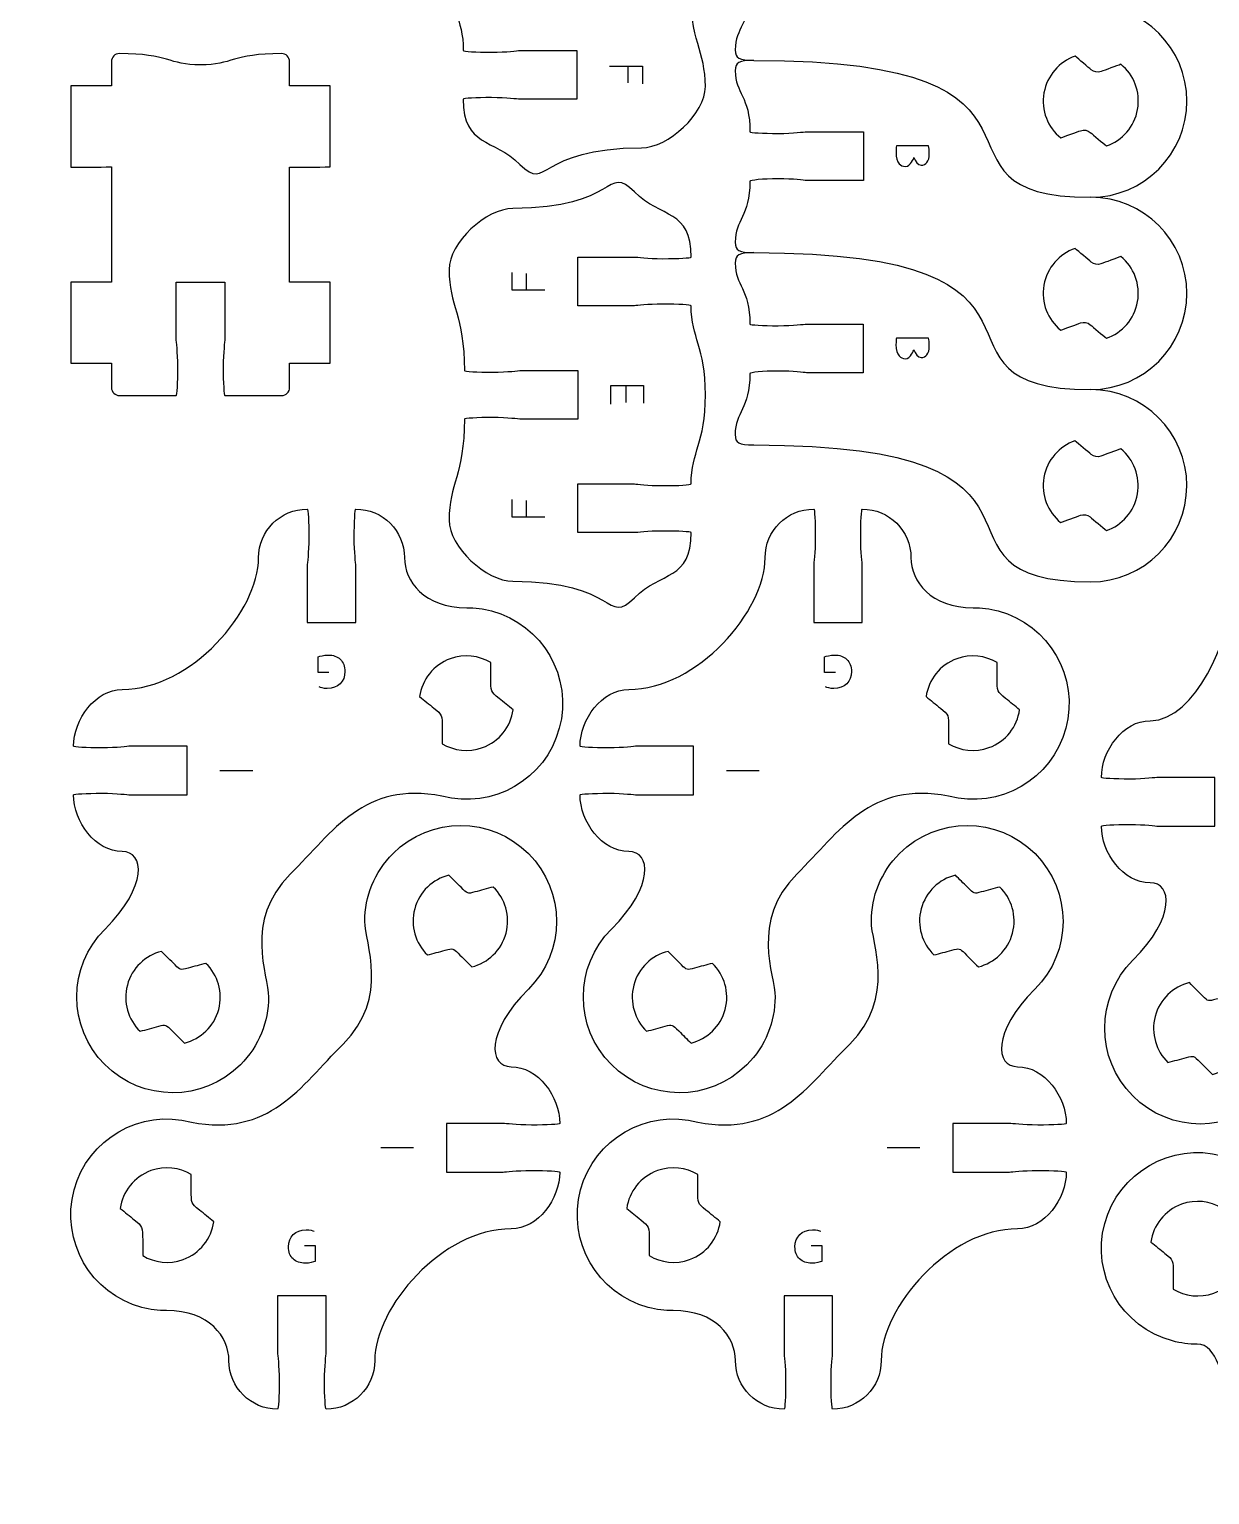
# Model space of a CAD drawing. Extents: x 0 to 300, y 0 to 300.
# Drawn here: x 159.9 to 232.8, y 131.7 to 222.2 of the extents above; entities that cross this region are included whole.
import ezdxf

# ---------------------------------------------------------------- set-up
doc = ezdxf.new("R2010")
doc.units = 0
doc.header["$MEASUREMENT"] = 0
doc.layers.add('DEFAULT', color=7, linetype='CONTINUOUS')

msp = doc.modelspace()

# ---------------------------------------------------------------- linework, layer by layer
at = {"layer": 'DEFAULT', "color": 250}
for points in [[(195.729, 219.908), (197.75, 219.908), (197.75, 218.82)], [(196.859, 219.908), (196.859, 218.883)], [(191.733, 206.078), (189.712, 206.078), (189.712, 207.166)], [(190.603, 206.078), (190.603, 207.104)], [(195.796, 199.053), (195.796, 200.189), (197.817, 200.189), (197.817, 199.098)], [(196.743, 199.143), (196.743, 200.189)], [(191.733, 192.076), (189.712, 192.076), (189.712, 193.165)], [(190.603, 192.076), (190.603, 193.102)], [(171.679, 176.434), (173.699, 176.434)], [(202.94, 176.434), (204.961, 176.434)], [(183.621, 153.157), (181.6, 153.157)], [(214.883, 153.157), (212.862, 153.157)]]:
    msp.add_lwpolyline(points, dxfattribs=at)
at = {"layer": 'DEFAULT', "color": 1}
for points, knots in [([(295, 0.1), (198.333, 0.1), (101.667, 0.1), (5, 0.1), (2.25, 0.1), (0, 2.35), (0, 5.1), (0, 101.767), (0, 198.433), (0, 295.1), (0, 297.85), (2.25, 300.1), (5, 300.1), (101.667, 300.1), (198.333, 300.1), (295, 300.1), (297.75, 300.1), (300, 297.85), (300, 295.1), (300, 198.433), (300, 101.767), (300, 5.1), (300, 2.35), (297.75, 0.1), (295, 0.1)], [0, 0, 0, 0, 822.047, 822.047, 822.047, 823.047, 823.047, 823.047, 1645.094, 1645.094, 1645.094, 1646.094, 1646.094, 1646.094, 2468.141, 2468.141, 2468.141, 2469.141, 2469.141, 2469.141, 3291.188, 3291.188, 3291.188, 3292.188, 3292.188, 3292.188, 3292.188]), ([(200.696, 224.867), (200.696, 221.424), (201.642, 220.866), (201.642, 218.64), (201.642, 216.982), (199.356, 214.865), (197.698, 214.865), (191.196, 214.865), (191.954, 212.085), (190.197, 213.842), (188.553, 215.486), (186.698, 214.912), (186.698, 217.864), (186.698, 217.92), (187.481, 217.963), (188.448, 217.963), (189.415, 217.963), (190.021, 217.864), (190.198, 217.864), (191.364, 217.864), (192.531, 217.864), (193.697, 217.864), (193.697, 218.865), (193.697, 219.865), (193.697, 220.866), (192.531, 220.866), (191.364, 220.866), (190.198, 220.866), (190.021, 220.866), (189.415, 220.764), (188.448, 220.764), (187.481, 220.764), (186.698, 220.81), (186.698, 220.866), (186.698, 222.912), (185.82, 223.325), (185.82, 226.366), (185.82, 229.407), (186.698, 229.82), (186.698, 231.866), (186.698, 231.922), (187.481, 231.968), (188.448, 231.968), (189.415, 231.968), (190.021, 231.866), (190.198, 231.866), (191.364, 231.866), (192.531, 231.866), (193.697, 231.866), (193.697, 232.866), (193.697, 233.867), (193.697, 234.868), (192.531, 234.868), (191.364, 234.868), (190.198, 234.868), (190.021, 234.868), (189.415, 234.769), (188.448, 234.769), (187.481, 234.769), (186.698, 234.811), (186.698, 234.868), (186.698, 237.82), (188.553, 237.246), (190.197, 238.89), (191.954, 240.646), (191.196, 237.866), (197.698, 237.866), (199.356, 237.866), (201.642, 235.75), (201.642, 234.092), (201.642, 231.866), (200.696, 231.308), (200.696, 227.865), (200.696, 227.812), (199.913, 227.766), (198.947, 227.766), (197.98, 227.766), (197.373, 227.865), (197.197, 227.865), (196.03, 227.865), (194.864, 227.865), (193.697, 227.865), (193.697, 226.866), (193.697, 225.866), (193.697, 224.867), (194.864, 224.867), (196.03, 224.867), (197.197, 224.867), (197.373, 224.867), (197.98, 224.965), (198.947, 224.965), (199.913, 224.965), (200.696, 224.923), (200.696, 224.867)], [1, 1, 1, 1, 2, 2, 2, 3, 3, 3, 4, 4, 4, 5, 5, 5, 6, 6, 6, 7, 7, 7, 16.92, 16.92, 16.92, 25.43, 25.43, 25.43, 35.35, 35.35, 35.35, 36.35, 36.35, 36.35, 37.35, 37.35, 37.35, 38.35, 38.35, 38.35, 39.35, 39.35, 39.35, 40.35, 40.35, 40.35, 41.35, 41.35, 41.35, 51.27, 51.27, 51.27, 59.78, 59.78, 59.78, 69.7, 69.7, 69.7, 70.7, 70.7, 70.7, 71.7, 71.7, 71.7, 72.7, 72.7, 72.7, 73.7, 73.7, 73.7, 74.7, 74.7, 74.7, 75.7, 75.7, 75.7, 76.7, 76.7, 76.7, 77.7, 77.7, 77.7, 87.62, 87.62, 87.62, 96.12, 96.12, 96.12, 106.04, 106.04, 106.04, 107.04, 107.04, 107.04, 108.04, 108.04, 108.04, 108.04]), ([(204.637, 232.13), (203.716, 232.13), (203.49, 232.006), (203.49, 231.488), (203.49, 230.094), (204.397, 229.932), (204.397, 227.72), (204.397, 227.667), (205.177, 227.621), (206.143, 227.621), (207.117, 227.621), (207.72, 227.72), (207.896, 227.72), (209.063, 227.72), (210.229, 227.72), (211.396, 227.72), (211.396, 226.719), (211.396, 225.719), (211.396, 224.718), (211.396, 224.718), (208.771, 224.722), (207.896, 224.722), (207.72, 224.722), (207.11, 224.82), (206.143, 224.824), (205.184, 224.82), (204.404, 224.732), (204.393, 224.672), (204.393, 222.464), (203.487, 222.302), (203.487, 220.908), (203.487, 220.386), (203.713, 220.262), (204.633, 220.262), (225.906, 220.262), (214.003, 211.817), (225.426, 211.813), (228.7, 211.81), (231.363, 214.473), (231.363, 217.747), (231.367, 221.017), (228.7, 223.681), (225.43, 223.681)], [0, 0, 0, 0, 1, 1, 1, 2, 2, 2, 3, 3, 3, 4, 4, 4, 13.92, 13.92, 13.92, 22.43, 22.43, 22.43, 23.43, 23.43, 23.43, 24.43, 24.43, 24.43, 25.43, 25.43, 25.43, 26.43, 26.43, 26.43, 27.43, 27.43, 27.43, 28.43, 28.43, 28.43, 29.43, 29.43, 29.43, 30.43, 30.43, 30.43, 30.43]), ([(165.483, 199.574), (165.204, 199.574), (164.982, 199.796), (164.982, 200.075), (164.982, 200.574), (164.982, 201.074), (164.982, 201.574), (164.148, 201.574), (163.315, 201.574), (162.481, 201.574), (162.481, 203.24), (162.481, 204.907), (162.481, 206.573), (163.316, 206.574), (164.151, 206.575), (164.986, 206.576), (164.983, 208.945), (164.981, 211.313), (164.979, 213.682), (164.146, 213.681), (163.313, 213.679), (162.481, 213.678), (162.481, 215.346), (162.481, 217.013), (162.481, 218.681), (163.313, 218.681), (164.146, 218.681), (164.979, 218.681), (164.979, 219.18), (164.979, 219.68), (164.979, 220.18), (164.979, 220.459), (165.201, 220.681), (165.479, 220.681), (168.52, 220.681), (168.506, 219.979), (170.478, 219.979), (172.45, 219.979), (172.436, 220.681), (175.478, 220.681), (175.756, 220.681), (175.978, 220.459), (175.978, 220.18), (175.978, 219.68), (175.978, 219.18), (175.978, 218.681), (176.812, 218.681), (177.646, 218.681), (178.479, 218.681), (178.479, 217.014), (178.479, 215.348), (178.479, 213.682), (177.644, 213.681), (176.809, 213.679), (175.975, 213.678), (175.977, 211.31), (175.98, 208.941), (175.982, 206.573), (176.814, 206.574), (177.647, 206.575), (178.479, 206.576), (178.479, 204.909), (178.479, 203.241), (178.479, 201.574), (177.647, 201.574), (176.814, 201.574), (175.982, 201.574), (175.982, 201.074), (175.982, 200.574), (175.982, 200.075), (175.982, 199.796), (175.759, 199.574), (175.481, 199.574), (174.314, 199.574), (173.147, 199.574), (171.98, 199.574), (171.925, 199.574), (171.88, 200.357), (171.88, 201.324), (171.88, 202.291), (171.98, 202.899), (171.98, 203.074), (171.98, 204.24), (171.98, 205.407), (171.98, 206.574), (170.98, 206.574), (169.98, 206.574), (168.98, 206.574), (168.98, 205.407), (168.98, 204.24), (168.98, 203.074), (168.98, 202.899), (169.08, 202.291), (169.08, 201.324), (169.08, 200.357), (169.035, 199.574), (168.98, 199.574), (167.814, 199.574), (166.649, 199.574), (165.483, 199.574)], [9.913, 9.913, 9.913, 9.913, 10.913, 10.913, 10.913, 15.163, 15.163, 15.163, 22.253, 22.253, 22.253, 36.423, 36.423, 36.423, 43.523007, 43.523007, 43.523007, 63.664017, 63.664017, 63.664017, 70.744024, 70.744024, 70.744024, 84.924024, 84.924024, 84.924024, 92.004024, 92.004024, 92.004024, 96.254024, 96.254024, 96.254024, 97.254024, 97.254024, 97.254024, 98.254024, 98.254024, 98.254024, 99.254024, 99.254024, 99.254024, 100.254024, 100.254024, 100.254024, 104.504024, 104.504024, 104.504024, 111.593024, 111.593024, 111.593024, 125.763024, 125.763024, 125.763024, 132.863031, 132.863031, 132.863031, 153.004042, 153.004042, 153.004042, 160.083049, 160.083049, 160.083049, 174.263049, 174.263049, 174.263049, 181.342049, 181.342049, 181.342049, 185.592049, 185.592049, 185.592049, 186.592049, 186.592049, 186.592049, 196.515049, 196.515049, 196.515049, 197.515049, 197.515049, 197.515049, 198.515049, 198.515049, 198.515049, 208.437049, 208.437049, 208.437049, 216.941049, 216.941049, 216.941049, 226.863049, 226.863049, 226.863049, 227.863049, 227.863049, 227.863049, 228.863049, 228.863049, 228.863049, 238.776049, 238.776049, 238.776049, 238.776049]), ([(204.633, 220.262), (203.712, 220.262), (203.487, 220.139), (203.487, 219.62), (203.487, 218.227), (204.393, 218.065), (204.393, 215.853), (204.393, 215.8), (205.173, 215.754), (206.14, 215.754), (207.113, 215.754), (207.716, 215.853), (207.893, 215.853), (209.059, 215.853), (210.226, 215.853), (211.392, 215.853), (211.392, 214.852), (211.392, 213.851), (211.392, 212.851), (211.392, 212.851), (208.768, 212.854), (207.893, 212.854), (207.716, 212.854), (207.106, 212.953), (206.14, 212.956), (205.18, 212.953), (204.4, 212.865), (204.39, 212.805), (204.39, 210.596), (203.483, 210.434), (203.483, 209.041), (203.483, 208.519), (203.709, 208.395), (204.63, 208.395), (225.902, 208.395), (213.999, 199.95), (225.422, 199.946), (228.696, 199.942), (231.36, 202.606), (231.36, 205.88), (231.363, 209.15), (228.696, 211.813), (225.426, 211.813)], [0, 0, 0, 0, 1, 1, 1, 2, 2, 2, 3, 3, 3, 4, 4, 4, 13.92, 13.92, 13.92, 22.43, 22.43, 22.43, 23.43, 23.43, 23.43, 24.43, 24.43, 24.43, 25.43, 25.43, 25.43, 26.43, 26.43, 26.43, 27.43, 27.43, 27.43, 28.43, 28.43, 28.43, 29.43, 29.43, 29.43, 30.43, 30.43, 30.43, 30.43]), ([(222.54, 218.259), (222.731, 219.338), (223.489, 220.178), (224.459, 220.52), (224.685, 220.329), (225.267, 219.843), (225.461, 219.677), (225.627, 219.539), (225.856, 219.5), (226.061, 219.571), (226.301, 219.663), (227.021, 219.92), (227.292, 220.019), (228.082, 219.37), (228.509, 218.319), (228.319, 217.239), (228.128, 216.153), (227.366, 215.313), (226.396, 214.978), (226.174, 215.165), (225.592, 215.652), (225.398, 215.817), (225.232, 215.955), (225.003, 215.997), (224.798, 215.923), (224.558, 215.835), (223.853, 215.578), (223.574, 215.475), (222.777, 216.124), (222.346, 217.176), (222.54, 218.259)], [1, 1, 1, 1, 2, 2, 2, 3, 3, 3, 4, 4, 4, 5, 5, 5, 6, 6, 6, 7, 7, 7, 8, 8, 8, 9, 9, 9, 10, 10, 10, 11, 11, 11, 11]), ([(186.765, 201.12), (186.765, 204.563), (185.82, 205.12), (185.82, 207.346), (185.82, 209.004), (188.106, 211.121), (189.764, 211.121), (196.266, 211.121), (195.507, 213.901), (197.264, 212.144), (198.908, 210.5), (200.763, 211.074), (200.763, 208.122), (200.763, 208.066), (199.98, 208.024), (199.014, 208.024), (198.047, 208.024), (197.44, 208.122), (197.264, 208.122), (196.097, 208.122), (194.931, 208.122), (193.764, 208.122), (193.764, 207.122), (193.764, 206.121), (193.764, 205.12), (194.931, 205.12), (196.097, 205.12), (197.264, 205.12), (197.44, 205.12), (198.047, 205.222), (199.014, 205.222), (199.98, 205.222), (200.763, 205.177), (200.763, 205.12), (200.763, 203.074), (201.642, 202.661), (201.642, 199.62), (201.642, 196.579), (200.763, 196.167), (200.763, 194.121), (200.763, 194.064), (199.98, 194.018), (199.014, 194.018), (198.047, 194.018), (197.44, 194.121), (197.264, 194.121), (196.097, 194.121), (194.931, 194.121), (193.764, 194.121), (193.764, 193.12), (193.764, 192.119), (193.764, 191.118), (194.931, 191.118), (196.097, 191.118), (197.264, 191.118), (197.44, 191.118), (198.047, 191.217), (199.014, 191.217), (199.98, 191.217), (200.763, 191.175), (200.763, 191.118), (200.763, 188.167), (198.908, 188.741), (197.264, 187.097), (195.507, 185.34), (196.266, 188.12), (189.764, 188.12), (188.106, 188.12), (185.82, 190.236), (185.82, 191.895), (185.82, 194.121), (186.765, 194.678), (186.765, 198.121), (186.765, 198.174), (187.548, 198.22), (188.515, 198.22), (189.482, 198.22), (190.088, 198.121), (190.265, 198.121), (191.431, 198.121), (192.598, 198.121), (193.764, 198.121), (193.764, 199.121), (193.764, 200.12), (193.764, 201.12), (192.598, 201.12), (191.431, 201.12), (190.265, 201.12), (190.088, 201.12), (189.482, 201.021), (188.515, 201.021), (187.548, 201.021), (186.765, 201.063), (186.765, 201.12)], [1, 1, 1, 1, 2, 2, 2, 3, 3, 3, 4, 4, 4, 5, 5, 5, 6, 6, 6, 7, 7, 7, 16.92, 16.92, 16.92, 25.43, 25.43, 25.43, 35.35, 35.35, 35.35, 36.35, 36.35, 36.35, 37.35, 37.35, 37.35, 38.35, 38.35, 38.35, 39.35, 39.35, 39.35, 40.35, 40.35, 40.35, 41.35, 41.35, 41.35, 51.27, 51.27, 51.27, 59.78, 59.78, 59.78, 69.7, 69.7, 69.7, 70.7, 70.7, 70.7, 71.7, 71.7, 71.7, 72.7, 72.7, 72.7, 73.7, 73.7, 73.7, 74.7, 74.7, 74.7, 75.7, 75.7, 75.7, 76.7, 76.7, 76.7, 77.7, 77.7, 77.7, 87.62, 87.62, 87.62, 96.12, 96.12, 96.12, 106.04, 106.04, 106.04, 107.04, 107.04, 107.04, 108.04, 108.04, 108.04, 108.04]), ([(204.63, 208.395), (203.709, 208.395), (203.483, 208.272), (203.483, 207.753), (203.483, 206.36), (204.39, 206.197), (204.39, 203.985), (204.39, 203.932), (205.169, 203.887), (206.136, 203.887), (207.11, 203.887), (207.713, 203.985), (207.889, 203.985), (209.056, 203.985), (210.222, 203.985), (211.389, 203.985), (211.389, 202.985), (211.389, 201.984), (211.389, 200.983), (211.389, 200.983), (208.764, 200.987), (207.889, 200.987), (207.713, 200.987), (207.102, 201.086), (206.136, 201.089), (205.176, 201.086), (204.397, 200.997), (204.386, 200.937), (204.386, 198.729), (203.479, 198.567), (203.479, 197.173), (203.479, 196.651), (203.705, 196.528), (204.626, 196.528), (225.898, 196.528), (213.996, 188.082), (225.419, 188.079), (228.692, 188.075), (231.356, 190.739), (231.356, 194.012), (231.359, 197.283), (228.692, 199.946), (225.422, 199.946)], [0, 0, 0, 0, 1, 1, 1, 2, 2, 2, 3, 3, 3, 4, 4, 4, 13.92, 13.92, 13.92, 22.43, 22.43, 22.43, 23.43, 23.43, 23.43, 24.43, 24.43, 24.43, 25.43, 25.43, 25.43, 26.43, 26.43, 26.43, 27.43, 27.43, 27.43, 28.43, 28.43, 28.43, 29.43, 29.43, 29.43, 30.43, 30.43, 30.43, 30.43]), ([(222.537, 206.391), (222.727, 207.471), (223.486, 208.31), (224.456, 208.653), (224.682, 208.462), (225.264, 207.975), (225.458, 207.809), (225.623, 207.672), (225.853, 207.633), (226.057, 207.704), (226.297, 207.795), (227.017, 208.053), (227.289, 208.152), (228.079, 207.503), (228.506, 206.451), (228.315, 205.372), (228.125, 204.285), (227.363, 203.446), (226.392, 203.11), (226.17, 203.297), (225.588, 203.784), (225.394, 203.95), (225.228, 204.088), (224.999, 204.13), (224.794, 204.056), (224.555, 203.968), (223.849, 203.71), (223.57, 203.608), (222.773, 204.257), (222.343, 205.308), (222.537, 206.391)], [1, 1, 1, 1, 2, 2, 2, 3, 3, 3, 4, 4, 4, 5, 5, 5, 6, 6, 6, 7, 7, 7, 8, 8, 8, 9, 9, 9, 10, 10, 10, 11, 11, 11, 11]), ([(222.533, 194.524), (222.723, 195.603), (223.482, 196.443), (224.452, 196.785), (224.678, 196.595), (225.26, 196.108), (225.454, 195.942), (225.62, 195.804), (225.849, 195.766), (226.054, 195.836), (226.294, 195.928), (227.013, 196.185), (227.285, 196.284), (228.075, 195.635), (228.502, 194.584), (228.311, 193.504), (228.121, 192.418), (227.359, 191.578), (226.389, 191.243), (226.167, 191.43), (225.585, 191.917), (225.39, 192.083), (225.225, 192.22), (224.995, 192.263), (224.791, 192.188), (224.551, 192.1), (223.845, 191.843), (223.567, 191.74), (222.769, 192.39), (222.339, 193.441), (222.533, 194.524)], [1, 1, 1, 1, 2, 2, 2, 3, 3, 3, 4, 4, 4, 5, 5, 5, 6, 6, 6, 7, 7, 7, 8, 8, 8, 9, 9, 9, 10, 10, 10, 11, 11, 11, 11]), ([(228.025, 164.724), (225.711, 162.417), (225.707, 158.671), (228.015, 156.356), (230.322, 154.046), (234.065, 154.042), (236.379, 156.349), (237.536, 157.503), (238.118, 159.013), (238.118, 160.53), (238.122, 161.874), (236.548, 165.2), (239.455, 168.111), (242.119, 170.771), (244.009, 173.851), (248.821, 172.93), (251.968, 172.087), (255.217, 173.963), (256.064, 177.114), (256.914, 180.264), (255.034, 183.513), (251.883, 184.36), (251.372, 184.497), (250.864, 184.561), (250.356, 184.557), (247.728, 184.557), (250.356, 192.644), (237.007, 192.644), (235.349, 192.644), (234.008, 191.3), (234.008, 189.642), (234.008, 189.589), (234.791, 189.544), (235.758, 189.544), (236.725, 189.544), (237.331, 189.642), (237.508, 189.642), (238.674, 189.642), (239.841, 189.642), (241.007, 189.642), (241.007, 188.643), (241.007, 187.643), (241.007, 186.644), (239.841, 186.644), (238.674, 186.644), (237.508, 186.644), (237.331, 186.644), (236.725, 186.742), (235.758, 186.742), (234.791, 186.742), (234.008, 186.7), (234.008, 186.644), (234.008, 184.845), (231.976, 179.509), (229.087, 179.509), (227.429, 179.509), (226.085, 177.668), (226.085, 176.006), (226.085, 175.953), (226.868, 175.907), (227.835, 175.907), (228.805, 175.907), (229.412, 176.006), (229.584, 176.006), (230.752, 176.006), (231.92, 176.006), (233.087, 176.006), (233.087, 175.006), (233.087, 174.007), (233.087, 173.007), (231.92, 173.007), (230.752, 173.007), (229.584, 173.007), (229.412, 173.007), (228.805, 173.106), (227.835, 173.106), (226.868, 173.106), (226.085, 173.064), (226.085, 173.007), (226.085, 171.349), (227.429, 169.508), (229.087, 169.508), (230.459, 169.508), (230.692, 167.395), (228.025, 164.724)], [2, 2, 2, 2, 3, 3, 3, 4, 4, 4, 5, 5, 5, 6, 6, 6, 7, 7, 7, 8, 8, 8, 9, 9, 9, 10, 10, 10, 11, 11, 11, 12, 12, 12, 13, 13, 13, 14, 14, 14, 23.92, 23.92, 23.92, 32.42, 32.42, 32.42, 42.34, 42.34, 42.34, 43.34, 43.34, 43.34, 44.34, 44.34, 44.34, 45.34, 45.34, 45.34, 46.34, 46.34, 46.34, 47.34, 47.34, 47.34, 48.34, 48.34, 48.34, 58.27, 58.27, 58.27, 66.77, 66.77, 66.77, 76.7, 76.7, 76.7, 77.7, 77.7, 77.7, 78.7, 78.7, 78.7, 79.7, 79.7, 79.7, 80.7, 80.7, 80.7, 80.7]), ([(164.585, 166.652), (162.271, 164.345), (162.267, 160.598), (164.574, 158.284), (166.881, 155.973), (170.624, 155.97), (172.939, 158.277), (174.096, 159.431), (174.678, 160.94), (174.678, 162.457), (174.681, 163.801), (173.108, 167.128), (176.015, 170.039), (178.678, 172.698), (180.569, 175.778), (185.381, 174.857), (188.528, 174.014), (191.777, 175.891), (192.624, 179.041), (193.474, 182.192), (191.593, 185.441), (188.443, 186.287), (187.932, 186.425), (187.424, 186.487), (186.916, 186.485), (184.287, 186.476), (183.067, 188.104), (183.067, 189.572), (183.067, 191.23), (181.726, 192.57), (180.065, 192.57), (180.012, 192.57), (179.966, 191.787), (179.966, 190.821), (179.966, 189.854), (180.065, 189.244), (180.065, 189.071), (180.065, 187.904), (180.065, 186.738), (180.065, 185.571), (179.065, 185.571), (178.066, 185.571), (177.066, 185.571), (177.066, 186.738), (177.066, 187.904), (177.066, 189.071), (177.066, 189.244), (177.165, 189.854), (177.165, 190.821), (177.165, 191.787), (177.122, 192.57), (177.066, 192.57), (175.408, 192.57), (174.067, 191.226), (174.067, 189.568), (174.067, 186.291), (169.901, 181.437), (165.647, 181.437), (163.989, 181.437), (162.644, 179.595), (162.644, 177.934), (162.644, 177.881), (163.428, 177.835), (164.394, 177.835), (165.364, 177.835), (165.971, 177.934), (166.144, 177.934), (167.312, 177.934), (168.479, 177.934), (169.647, 177.934), (169.647, 176.934), (169.647, 175.935), (169.647, 174.935), (168.479, 174.935), (167.312, 174.935), (166.144, 174.935), (165.971, 174.935), (165.364, 175.034), (164.394, 175.034), (163.428, 175.034), (162.644, 174.992), (162.644, 174.935), (162.644, 173.277), (163.989, 171.436), (165.647, 171.436), (167.019, 171.436), (167.252, 169.322), (164.585, 166.652)], [2, 2, 2, 2, 3, 3, 3, 4, 4, 4, 5, 5, 5, 6, 6, 6, 7, 7, 7, 8, 8, 8, 9, 9, 9, 10, 10, 10, 11, 11, 11, 12, 12, 12, 13, 13, 13, 14, 14, 14, 23.92, 23.92, 23.92, 32.42, 32.42, 32.42, 42.34, 42.34, 42.34, 43.34, 43.34, 43.34, 44.34, 44.34, 44.34, 45.34, 45.34, 45.34, 46.34, 46.34, 46.34, 47.34, 47.34, 47.34, 48.34, 48.34, 48.34, 49.34, 49.34, 49.34, 59.27, 59.27, 59.27, 67.77, 67.77, 67.77, 77.7, 77.7, 77.7, 78.7, 78.7, 78.7, 79.7, 79.7, 79.7, 80.7, 80.7, 80.7, 81.7, 81.7, 81.7, 81.7]), ([(195.847, 166.652), (193.532, 164.345), (193.529, 160.598), (195.836, 158.284), (198.143, 155.973), (201.886, 155.97), (204.2, 158.277), (205.357, 159.431), (205.94, 160.94), (205.94, 162.457), (205.943, 163.801), (204.37, 167.128), (207.277, 170.039), (209.94, 172.698), (211.831, 175.778), (216.643, 174.857), (219.79, 174.014), (223.039, 175.891), (223.885, 179.041), (224.736, 182.192), (222.855, 185.441), (219.705, 186.287), (219.193, 186.425), (218.685, 186.487), (218.177, 186.485), (215.549, 186.476), (214.329, 188.104), (214.329, 189.572), (214.329, 191.23), (212.988, 192.57), (211.326, 192.57), (211.274, 192.57), (211.228, 191.787), (211.228, 190.821), (211.228, 189.854), (211.326, 189.244), (211.326, 189.071), (211.326, 187.904), (211.326, 186.738), (211.326, 185.571), (210.327, 185.571), (209.327, 185.571), (208.328, 185.571), (208.328, 186.738), (208.328, 187.904), (208.328, 189.071), (208.328, 189.244), (208.427, 189.854), (208.427, 190.821), (208.427, 191.787), (208.384, 192.57), (208.328, 192.57), (206.67, 192.57), (205.329, 191.226), (205.329, 189.568), (205.329, 186.291), (201.163, 181.437), (196.908, 181.437), (195.25, 181.437), (193.906, 179.595), (193.906, 177.934), (193.906, 177.881), (194.689, 177.835), (195.656, 177.835), (196.626, 177.835), (197.233, 177.934), (197.406, 177.934), (198.574, 177.934), (199.741, 177.934), (200.909, 177.934), (200.909, 176.934), (200.909, 175.935), (200.909, 174.935), (199.741, 174.935), (198.574, 174.935), (197.406, 174.935), (197.233, 174.935), (196.626, 175.034), (195.656, 175.034), (194.689, 175.034), (193.906, 174.992), (193.906, 174.935), (193.906, 173.277), (195.25, 171.436), (196.908, 171.436), (198.281, 171.436), (198.514, 169.322), (195.847, 166.652)], [2, 2, 2, 2, 3, 3, 3, 4, 4, 4, 5, 5, 5, 6, 6, 6, 7, 7, 7, 8, 8, 8, 9, 9, 9, 10, 10, 10, 11, 11, 11, 12, 12, 12, 13, 13, 13, 14, 14, 14, 23.92, 23.92, 23.92, 32.42, 32.42, 32.42, 42.34, 42.34, 42.34, 43.34, 43.34, 43.34, 44.34, 44.34, 44.34, 45.34, 45.34, 45.34, 46.34, 46.34, 46.34, 47.34, 47.34, 47.34, 48.34, 48.34, 48.34, 49.34, 49.34, 49.34, 59.27, 59.27, 59.27, 67.77, 67.77, 67.77, 77.7, 77.7, 77.7, 78.7, 78.7, 78.7, 79.7, 79.7, 79.7, 80.7, 80.7, 80.7, 81.7, 81.7, 81.7, 81.7]), ([(184.002, 180.999), (184.15, 182.033), (184.848, 182.957), (185.896, 183.335), (186.753, 183.645), (187.663, 183.529), (188.39, 183.095), (188.39, 182.782), (188.39, 182.469), (188.39, 182.156), (188.39, 181.306), (188.39, 181.306), (188.909, 180.883), (189.197, 180.649), (189.485, 180.415), (189.773, 180.181), (189.628, 179.151), (188.933, 178.23), (187.879, 177.849), (187.025, 177.539), (186.115, 177.655), (185.388, 178.092), (185.388, 178.403), (185.388, 178.713), (185.388, 179.024), (185.392, 179.874), (185.409, 179.86), (184.887, 180.283), (184.592, 180.522), (184.297, 180.761), (184.002, 180.999)], [3.228157, 3.228157, 3.228157, 3.228157, 4.228157, 4.228157, 4.228157, 5.228157, 5.228157, 5.228157, 7.888157, 7.888157, 7.888157, 8.888157, 8.888157, 8.888157, 12.044516, 12.044516, 12.044516, 13.044516, 13.044516, 13.044516, 14.044516, 14.044516, 14.044516, 16.684516, 16.684516, 16.684516, 17.684516, 17.684516, 17.684516, 20.912673, 20.912673, 20.912673, 20.912673]), ([(215.263, 180.999), (215.412, 182.033), (216.11, 182.957), (217.158, 183.335), (218.015, 183.645), (218.925, 183.529), (219.652, 183.095), (219.652, 182.782), (219.652, 182.469), (219.652, 182.156), (219.652, 181.306), (219.652, 181.306), (220.171, 180.883), (220.459, 180.649), (220.747, 180.415), (221.035, 180.181), (220.89, 179.151), (220.195, 178.23), (219.14, 177.849), (218.287, 177.539), (217.377, 177.655), (216.65, 178.092), (216.65, 178.403), (216.65, 178.713), (216.65, 179.024), (216.653, 179.874), (216.671, 179.86), (216.149, 180.283), (215.854, 180.522), (215.559, 180.761), (215.263, 180.999)], [3.228157, 3.228157, 3.228157, 3.228157, 4.228157, 4.228157, 4.228157, 5.228157, 5.228157, 5.228157, 7.888157, 7.888157, 7.888157, 8.888157, 8.888157, 8.888157, 12.044516, 12.044516, 12.044516, 13.044516, 13.044516, 13.044516, 14.044516, 14.044516, 14.044516, 16.684516, 16.684516, 16.684516, 17.684516, 17.684516, 17.684516, 20.912673, 20.912673, 20.912673, 20.912673]), ([(190.715, 162.939), (193.029, 165.246), (193.033, 168.993), (190.726, 171.307), (188.418, 173.618), (184.675, 173.621), (182.361, 171.314), (181.204, 170.161), (180.622, 168.651), (180.622, 167.134), (180.618, 165.79), (182.192, 162.463), (179.285, 159.553), (176.621, 156.893), (174.731, 153.813), (169.919, 154.734), (166.772, 155.577), (163.523, 153.7), (162.676, 150.55), (161.826, 147.399), (163.706, 144.15), (166.857, 143.304), (167.368, 143.166), (167.876, 143.104), (168.384, 143.106), (171.012, 143.116), (172.233, 141.487), (172.233, 140.019), (172.233, 138.361), (173.573, 137.021), (175.235, 137.021), (175.288, 137.021), (175.334, 137.804), (175.334, 138.77), (175.334, 139.737), (175.235, 140.347), (175.235, 140.52), (175.235, 141.687), (175.235, 142.853), (175.235, 144.02), (176.235, 144.02), (177.234, 144.02), (178.234, 144.02), (178.234, 142.853), (178.234, 141.687), (178.234, 140.52), (178.234, 140.347), (178.135, 139.737), (178.135, 138.77), (178.135, 137.804), (178.177, 137.021), (178.234, 137.021), (179.892, 137.021), (181.232, 138.365), (181.232, 140.023), (181.232, 143.3), (185.399, 148.154), (189.653, 148.154), (191.311, 148.154), (192.655, 149.996), (192.655, 151.657), (192.655, 151.71), (191.872, 151.756), (190.905, 151.756), (189.935, 151.756), (189.329, 151.657), (189.156, 151.657), (187.988, 151.657), (186.82, 151.657), (185.653, 151.657), (185.653, 152.657), (185.653, 153.656), (185.653, 154.656), (186.82, 154.656), (187.988, 154.656), (189.156, 154.656), (189.329, 154.656), (189.935, 154.557), (190.905, 154.557), (191.872, 154.557), (192.655, 154.6), (192.655, 154.656), (192.655, 156.314), (191.311, 158.156), (189.653, 158.156), (188.281, 158.156), (188.048, 160.269), (190.715, 162.939)], [2, 2, 2, 2, 3, 3, 3, 4, 4, 4, 5, 5, 5, 6, 6, 6, 7, 7, 7, 8, 8, 8, 9, 9, 9, 10, 10, 10, 11, 11, 11, 12, 12, 12, 13, 13, 13, 14, 14, 14, 23.92, 23.92, 23.92, 32.42, 32.42, 32.42, 42.34, 42.34, 42.34, 43.34, 43.34, 43.34, 44.34, 44.34, 44.34, 45.34, 45.34, 45.34, 46.34, 46.34, 46.34, 47.34, 47.34, 47.34, 48.34, 48.34, 48.34, 49.34, 49.34, 49.34, 59.27, 59.27, 59.27, 67.77, 67.77, 67.77, 77.7, 77.7, 77.7, 78.7, 78.7, 78.7, 79.7, 79.7, 79.7, 80.7, 80.7, 80.7, 81.7, 81.7, 81.7, 81.7]), ([(221.977, 162.939), (224.291, 165.246), (224.294, 168.993), (221.987, 171.307), (219.68, 173.618), (215.937, 173.621), (213.623, 171.314), (212.466, 170.161), (211.884, 168.651), (211.884, 167.134), (211.88, 165.79), (213.454, 162.463), (210.547, 159.553), (207.883, 156.893), (205.992, 153.813), (201.18, 154.734), (198.034, 155.577), (194.785, 153.7), (193.938, 150.55), (193.088, 147.399), (194.968, 144.15), (198.118, 143.304), (198.63, 143.166), (199.138, 143.104), (199.646, 143.106), (202.274, 143.116), (203.495, 141.487), (203.495, 140.019), (203.495, 138.361), (204.835, 137.021), (206.497, 137.021), (206.55, 137.021), (206.596, 137.804), (206.596, 138.77), (206.596, 139.737), (206.497, 140.347), (206.497, 140.52), (206.497, 141.687), (206.497, 142.853), (206.497, 144.02), (207.496, 144.02), (208.496, 144.02), (209.495, 144.02), (209.495, 142.853), (209.495, 141.687), (209.495, 140.52), (209.495, 140.347), (209.397, 139.737), (209.397, 138.77), (209.397, 137.804), (209.439, 137.021), (209.495, 137.021), (211.154, 137.021), (212.494, 138.365), (212.494, 140.023), (212.494, 143.3), (216.66, 148.154), (220.915, 148.154), (222.573, 148.154), (223.917, 149.996), (223.917, 151.657), (223.917, 151.71), (223.134, 151.756), (222.167, 151.756), (221.197, 151.756), (220.59, 151.657), (220.417, 151.657), (219.25, 151.657), (218.082, 151.657), (216.914, 151.657), (216.914, 152.657), (216.914, 153.656), (216.914, 154.656), (218.082, 154.656), (219.25, 154.656), (220.417, 154.656), (220.59, 154.656), (221.197, 154.557), (222.167, 154.557), (223.134, 154.557), (223.917, 154.6), (223.917, 154.656), (223.917, 156.314), (222.573, 158.156), (220.915, 158.156), (219.543, 158.156), (219.31, 160.269), (221.977, 162.939)], [2, 2, 2, 2, 3, 3, 3, 4, 4, 4, 5, 5, 5, 6, 6, 6, 7, 7, 7, 8, 8, 8, 9, 9, 9, 10, 10, 10, 11, 11, 11, 12, 12, 12, 13, 13, 13, 14, 14, 14, 23.92, 23.92, 23.92, 32.42, 32.42, 32.42, 42.34, 42.34, 42.34, 43.34, 43.34, 43.34, 44.34, 44.34, 44.34, 45.34, 45.34, 45.34, 46.34, 46.34, 46.34, 47.34, 47.34, 47.34, 48.34, 48.34, 48.34, 49.34, 49.34, 49.34, 59.27, 59.27, 59.27, 67.77, 67.77, 67.77, 77.7, 77.7, 77.7, 78.7, 78.7, 78.7, 79.7, 79.7, 79.7, 80.7, 80.7, 80.7, 81.7, 81.7, 81.7, 81.7]), ([(254.328, 160.867), (256.642, 163.174), (256.646, 166.921), (254.339, 169.235), (252.031, 171.545), (248.288, 171.549), (245.974, 169.242), (244.817, 168.088), (244.235, 166.578), (244.235, 165.061), (244.232, 163.717), (245.805, 160.391), (242.898, 157.48), (240.235, 154.82), (238.344, 151.74), (233.532, 152.661), (230.385, 153.504), (227.136, 151.628), (226.289, 148.477), (225.439, 145.327), (227.319, 142.078), (230.47, 141.231), (230.981, 141.094), (231.489, 141.03), (231.997, 141.034), (234.625, 141.034), (231.997, 132.947), (245.346, 132.947), (247.004, 132.947), (248.345, 134.291), (248.345, 135.949), (248.345, 136.002), (247.562, 136.048), (246.595, 136.048), (245.629, 136.048), (245.022, 135.949), (244.845, 135.949), (243.679, 135.949), (242.512, 135.949), (241.346, 135.949), (241.346, 136.948), (241.346, 137.948), (241.346, 138.947), (242.512, 138.947), (243.679, 138.947), (244.845, 138.947), (245.022, 138.947), (245.629, 138.849), (246.595, 138.849), (247.562, 138.849), (248.345, 138.891), (248.345, 138.947), (248.345, 140.747), (250.377, 146.082), (253.266, 146.082), (254.924, 146.082), (256.268, 147.923), (256.268, 149.585), (256.268, 149.638), (255.485, 149.684), (254.519, 149.684), (253.548, 149.684), (252.942, 149.585), (252.769, 149.585), (251.601, 149.585), (250.433, 149.585), (249.266, 149.585), (249.266, 150.585), (249.266, 151.584), (249.266, 152.584), (250.433, 152.584), (251.601, 152.584), (252.769, 152.584), (252.942, 152.584), (253.548, 152.485), (254.519, 152.485), (255.485, 152.485), (256.268, 152.527), (256.268, 152.584), (256.268, 154.242), (254.924, 156.083), (253.266, 156.083), (251.894, 156.083), (251.661, 158.196), (254.328, 160.867)], [2, 2, 2, 2, 3, 3, 3, 4, 4, 4, 5, 5, 5, 6, 6, 6, 7, 7, 7, 8, 8, 8, 9, 9, 9, 10, 10, 10, 11, 11, 11, 12, 12, 12, 13, 13, 13, 14, 14, 14, 23.92, 23.92, 23.92, 32.42, 32.42, 32.42, 42.34, 42.34, 42.34, 43.34, 43.34, 43.34, 44.34, 44.34, 44.34, 45.34, 45.34, 45.34, 46.34, 46.34, 46.34, 47.34, 47.34, 47.34, 48.34, 48.34, 48.34, 58.27, 58.27, 58.27, 66.77, 66.77, 66.77, 76.7, 76.7, 76.7, 77.7, 77.7, 77.7, 78.7, 78.7, 78.7, 79.7, 79.7, 79.7, 80.7, 80.7, 80.7, 80.7]), ([(187.226, 164.319), (186.947, 164.597), (186.669, 164.876), (186.39, 165.155), (186.069, 165.476), (186.069, 165.476), (185.582, 165.345), (185.217, 165.248), (184.853, 165.15), (184.485, 165.056), (183.751, 165.769), (183.416, 166.841), (183.698, 167.899), (183.984, 168.958), (184.813, 169.73), (185.808, 169.977), (186.058, 169.728), (186.309, 169.479), (186.559, 169.229), (186.965, 168.82), (186.965, 168.82), (187.402, 168.94), (187.785, 169.042), (188.167, 169.145), (188.549, 169.247), (189.279, 168.538), (189.618, 167.458), (189.336, 166.4), (189.057, 165.338), (188.224, 164.569), (187.226, 164.319)], [0, 0, 0, 0, 3.351686, 3.351686, 3.351686, 4.351686, 4.351686, 4.351686, 7.575018, 7.575018, 7.575018, 8.575018, 8.575018, 8.575018, 9.575018, 9.575018, 9.575018, 12.58023, 12.58023, 12.58023, 13.58023, 13.58023, 13.58023, 16.944662, 16.944662, 16.944662, 17.944662, 17.944662, 17.944662, 18.944662, 18.944662, 18.944662, 18.944662]), ([(218.488, 164.319), (218.209, 164.597), (217.93, 164.876), (217.652, 165.155), (217.331, 165.476), (217.331, 165.476), (216.844, 165.345), (216.479, 165.248), (216.115, 165.15), (215.747, 165.056), (215.013, 165.769), (214.678, 166.841), (214.96, 167.899), (215.246, 168.958), (216.075, 169.73), (217.07, 169.977), (217.32, 169.728), (217.571, 169.479), (217.821, 169.229), (218.227, 168.82), (218.227, 168.82), (218.664, 168.94), (219.046, 169.042), (219.429, 169.145), (219.811, 169.247), (220.541, 168.538), (220.88, 167.458), (220.597, 166.4), (220.319, 165.338), (219.486, 164.569), (218.488, 164.319)], [0, 0, 0, 0, 3.351686, 3.351686, 3.351686, 4.351686, 4.351686, 4.351686, 7.575018, 7.575018, 7.575018, 8.575018, 8.575018, 8.575018, 9.575018, 9.575018, 9.575018, 12.58023, 12.58023, 12.58023, 13.58023, 13.58023, 13.58023, 16.944662, 16.944662, 16.944662, 17.944662, 17.944662, 17.944662, 18.944662, 18.944662, 18.944662, 18.944662]), ([(168.074, 165.273), (168.352, 164.994), (168.631, 164.715), (168.91, 164.436), (169.231, 164.115), (169.231, 164.115), (169.718, 164.246), (170.082, 164.344), (170.447, 164.441), (170.815, 164.535), (171.549, 163.823), (171.884, 162.75), (171.602, 161.692), (171.316, 160.633), (170.487, 159.861), (169.492, 159.614), (169.241, 159.863), (168.991, 160.113), (168.74, 160.362), (168.335, 160.771), (168.335, 160.771), (167.897, 160.651), (167.515, 160.549), (167.133, 160.447), (166.751, 160.344), (166.021, 161.053), (165.682, 162.133), (165.964, 163.191), (166.243, 164.253), (167.075, 165.022), (168.074, 165.273)], [0, 0, 0, 0, 3.351686, 3.351686, 3.351686, 4.351686, 4.351686, 4.351686, 7.575018, 7.575018, 7.575018, 8.575018, 8.575018, 8.575018, 9.575018, 9.575018, 9.575018, 12.58023, 12.58023, 12.58023, 13.58023, 13.58023, 13.58023, 16.944662, 16.944662, 16.944662, 17.944662, 17.944662, 17.944662, 18.944662, 18.944662, 18.944662, 18.944662]), ([(199.336, 165.273), (199.614, 164.994), (199.893, 164.715), (200.172, 164.436), (200.493, 164.115), (200.493, 164.115), (200.979, 164.246), (201.344, 164.344), (201.709, 164.441), (202.077, 164.535), (202.81, 163.823), (203.146, 162.75), (202.863, 161.692), (202.578, 160.633), (201.749, 159.861), (200.754, 159.614), (200.503, 159.863), (200.253, 160.113), (200.002, 160.362), (199.597, 160.771), (199.597, 160.771), (199.159, 160.651), (198.777, 160.549), (198.395, 160.447), (198.013, 160.344), (197.282, 161.053), (196.944, 162.133), (197.226, 163.191), (197.505, 164.253), (198.337, 165.022), (199.336, 165.273)], [0, 0, 0, 0, 3.351686, 3.351686, 3.351686, 4.351686, 4.351686, 4.351686, 7.575018, 7.575018, 7.575018, 8.575018, 8.575018, 8.575018, 9.575018, 9.575018, 9.575018, 12.58023, 12.58023, 12.58023, 13.58023, 13.58023, 13.58023, 16.944662, 16.944662, 16.944662, 17.944662, 17.944662, 17.944662, 18.944662, 18.944662, 18.944662, 18.944662]), ([(231.514, 163.345), (231.793, 163.066), (232.071, 162.787), (232.35, 162.509), (232.671, 162.188), (232.671, 162.188), (233.158, 162.318), (233.523, 162.416), (233.887, 162.513), (234.255, 162.608), (234.989, 161.895), (235.324, 160.822), (235.042, 159.764), (234.756, 158.706), (233.927, 157.933), (232.932, 157.686), (232.682, 157.936), (232.431, 158.185), (232.181, 158.434), (231.775, 158.843), (231.775, 158.843), (231.338, 158.723), (230.956, 158.621), (230.573, 158.519), (230.191, 158.417), (229.461, 159.126), (229.122, 160.205), (229.404, 161.263), (229.683, 162.325), (230.516, 163.094), (231.514, 163.345)], [0, 0, 0, 0, 3.351686, 3.351686, 3.351686, 4.351686, 4.351686, 4.351686, 7.575018, 7.575018, 7.575018, 8.575018, 8.575018, 8.575018, 9.575018, 9.575018, 9.575018, 12.58023, 12.58023, 12.58023, 13.58023, 13.58023, 13.58023, 16.944662, 16.944662, 16.944662, 17.944662, 17.944662, 17.944662, 18.944662, 18.944662, 18.944662, 18.944662]), ([(171.298, 148.592), (171.15, 147.558), (170.451, 146.634), (169.404, 146.256), (168.546, 145.946), (167.636, 146.062), (166.91, 146.496), (166.91, 146.809), (166.91, 147.122), (166.91, 147.435), (166.91, 148.285), (166.91, 148.285), (166.391, 148.708), (166.103, 148.942), (165.815, 149.176), (165.527, 149.41), (165.671, 150.44), (166.366, 151.361), (167.421, 151.742), (168.275, 152.053), (169.185, 151.936), (169.912, 151.499), (169.912, 151.188), (169.912, 150.878), (169.912, 150.567), (169.908, 149.717), (169.89, 149.731), (170.413, 149.308), (170.708, 149.069), (171.003, 148.83), (171.298, 148.592)], [3.228157, 3.228157, 3.228157, 3.228157, 4.228157, 4.228157, 4.228157, 5.228157, 5.228157, 5.228157, 7.888157, 7.888157, 7.888157, 8.888157, 8.888157, 8.888157, 12.044516, 12.044516, 12.044516, 13.044516, 13.044516, 13.044516, 14.044516, 14.044516, 14.044516, 16.684516, 16.684516, 16.684516, 17.684516, 17.684516, 17.684516, 20.912673, 20.912673, 20.912673, 20.912673]), ([(202.56, 148.592), (202.412, 147.558), (201.713, 146.634), (200.665, 146.256), (199.808, 145.946), (198.898, 146.062), (198.171, 146.496), (198.171, 146.809), (198.171, 147.122), (198.171, 147.435), (198.171, 148.285), (198.171, 148.285), (197.653, 148.708), (197.365, 148.942), (197.077, 149.176), (196.788, 149.41), (196.933, 150.44), (197.628, 151.361), (198.683, 151.742), (199.537, 152.053), (200.447, 151.936), (201.173, 151.499), (201.173, 151.188), (201.173, 150.878), (201.173, 150.567), (201.17, 149.717), (201.152, 149.731), (201.674, 149.308), (201.97, 149.069), (202.265, 148.83), (202.56, 148.592)], [3.228157, 3.228157, 3.228157, 3.228157, 4.228157, 4.228157, 4.228157, 5.228157, 5.228157, 5.228157, 7.888157, 7.888157, 7.888157, 8.888157, 8.888157, 8.888157, 12.044516, 12.044516, 12.044516, 13.044516, 13.044516, 13.044516, 14.044516, 14.044516, 14.044516, 16.684516, 16.684516, 16.684516, 17.684516, 17.684516, 17.684516, 20.912673, 20.912673, 20.912673, 20.912673]), ([(234.911, 146.519), (234.763, 145.486), (234.064, 144.561), (233.017, 144.184), (232.159, 143.874), (231.249, 143.99), (230.523, 144.424), (230.523, 144.737), (230.523, 145.049), (230.523, 145.362), (230.523, 146.212), (230.523, 146.212), (230.004, 146.636), (229.716, 146.87), (229.428, 147.104), (229.14, 147.338), (229.284, 148.368), (229.979, 149.289), (231.034, 149.67), (231.888, 149.98), (232.798, 149.864), (233.525, 149.426), (233.525, 149.116), (233.525, 148.805), (233.525, 148.495), (233.521, 147.645), (233.504, 147.659), (234.026, 147.236), (234.321, 146.997), (234.616, 146.758), (234.911, 146.519)], [3.228157, 3.228157, 3.228157, 3.228157, 4.228157, 4.228157, 4.228157, 5.228157, 5.228157, 5.228157, 7.888157, 7.888157, 7.888157, 8.888157, 8.888157, 8.888157, 12.044516, 12.044516, 12.044516, 13.044516, 13.044516, 13.044516, 14.044516, 14.044516, 14.044516, 16.684516, 16.684516, 16.684516, 17.684516, 17.684516, 17.684516, 20.912673, 20.912673, 20.912673, 20.912673])]:
    msp.add_open_spline(points, degree=3, knots=knots, dxfattribs=at)
at = {"layer": 'DEFAULT', "color": 250}
for points, knots in [([(215.419, 214.99), (215.443, 214.876), (215.461, 214.696), (215.461, 214.513), (215.461, 214.252), (215.416, 214.084), (215.314, 213.958), (215.236, 213.854), (215.117, 213.791), (214.957, 213.791), (214.763, 213.791), (214.592, 214.047), (214.514, 214.26), (214.514, 214.26), (214.301, 213.716), (214.001, 213.716), (213.827, 213.716), (213.695, 213.785), (213.596, 213.887), (213.467, 214.028), (213.407, 214.255), (213.407, 214.585), (213.407, 214.765), (213.419, 214.903), (213.431, 214.99), (214.094, 214.99), (214.757, 214.99), (215.419, 214.99)], [5.635, 5.635, 5.635, 5.635, 6.635, 6.635, 6.635, 7.635, 7.635, 7.635, 8.635, 8.635, 8.635, 9.635, 9.635, 9.635, 10.635, 10.635, 10.635, 11.635, 11.635, 11.635, 12.635, 12.635, 12.635, 13.635, 13.635, 13.635, 19.27, 19.27, 19.27, 19.27]), ([(215.416, 203.122), (215.44, 203.009), (215.458, 202.829), (215.458, 202.646), (215.458, 202.385), (215.413, 202.217), (215.311, 202.091), (215.232, 201.986), (215.113, 201.923), (214.954, 201.923), (214.759, 201.923), (214.588, 202.18), (214.51, 202.393), (214.51, 202.393), (214.297, 201.848), (213.997, 201.848), (213.823, 201.848), (213.692, 201.917), (213.593, 202.019), (213.464, 202.16), (213.404, 202.388), (213.404, 202.718), (213.404, 202.898), (213.416, 203.035), (213.428, 203.122), (214.09, 203.122), (214.753, 203.122), (215.416, 203.122)], [5.635, 5.635, 5.635, 5.635, 6.635, 6.635, 6.635, 7.635, 7.635, 7.635, 8.635, 8.635, 8.635, 9.635, 9.635, 9.635, 10.635, 10.635, 10.635, 11.635, 11.635, 11.635, 12.635, 12.635, 12.635, 13.635, 13.635, 13.635, 19.27, 19.27, 19.27, 19.27]), ([(178.401, 182.478), (178.179, 182.478), (177.958, 182.478), (177.736, 182.478), (177.736, 182.802), (177.736, 183.126), (177.736, 183.45), (177.853, 183.492), (178.084, 183.561), (178.356, 183.561), (178.662, 183.561), (178.914, 183.483), (179.112, 183.294), (179.286, 183.126), (179.394, 182.856), (179.394, 182.542), (179.391, 181.939), (178.977, 181.498), (178.299, 181.498), (178.066, 181.498), (177.883, 181.549), (177.796, 181.591)], [0, 0, 0, 0, 1.887, 1.887, 1.887, 4.641, 4.641, 4.641, 5.641, 5.641, 5.641, 6.641, 6.641, 6.641, 7.641, 7.641, 7.641, 8.641, 8.641, 8.641, 9.641, 9.641, 9.641, 9.641]), ([(209.663, 182.478), (209.441, 182.478), (209.219, 182.478), (208.997, 182.478), (208.997, 182.802), (208.997, 183.126), (208.997, 183.45), (209.115, 183.492), (209.345, 183.561), (209.618, 183.561), (209.924, 183.561), (210.176, 183.483), (210.374, 183.294), (210.548, 183.126), (210.656, 182.856), (210.656, 182.542), (210.653, 181.939), (210.239, 181.498), (209.561, 181.498), (209.327, 181.498), (209.145, 181.549), (209.057, 181.591)], [0, 0, 0, 0, 1.887, 1.887, 1.887, 4.641, 4.641, 4.641, 5.641, 5.641, 5.641, 6.641, 6.641, 6.641, 7.641, 7.641, 7.641, 8.641, 8.641, 8.641, 9.641, 9.641, 9.641, 9.641]), ([(176.898, 147.113), (177.12, 147.113), (177.342, 147.113), (177.564, 147.113), (177.564, 146.789), (177.564, 146.465), (177.564, 146.141), (177.447, 146.099), (177.216, 146.03), (176.943, 146.03), (176.638, 146.03), (176.386, 146.108), (176.188, 146.297), (176.014, 146.465), (175.906, 146.735), (175.906, 147.049), (175.909, 147.652), (176.323, 148.093), (177, 148.093), (177.234, 148.093), (177.417, 148.042), (177.504, 148)], [0, 0, 0, 0, 1.887, 1.887, 1.887, 4.641, 4.641, 4.641, 5.641, 5.641, 5.641, 6.641, 6.641, 6.641, 7.641, 7.641, 7.641, 8.641, 8.641, 8.641, 9.641, 9.641, 9.641, 9.641]), ([(208.16, 147.113), (208.382, 147.113), (208.604, 147.113), (208.826, 147.113), (208.826, 146.789), (208.826, 146.465), (208.826, 146.141), (208.709, 146.099), (208.478, 146.03), (208.205, 146.03), (207.899, 146.03), (207.648, 146.108), (207.45, 146.297), (207.276, 146.465), (207.168, 146.735), (207.168, 147.049), (207.171, 147.652), (207.584, 148.093), (208.262, 148.093), (208.496, 148.093), (208.679, 148.042), (208.766, 148)], [0, 0, 0, 0, 1.887, 1.887, 1.887, 4.641, 4.641, 4.641, 5.641, 5.641, 5.641, 6.641, 6.641, 6.641, 7.641, 7.641, 7.641, 8.641, 8.641, 8.641, 9.641, 9.641, 9.641, 9.641])]:
    msp.add_open_spline(points, degree=3, knots=knots, dxfattribs=at)

doc.saveas('drawing.dxf')
